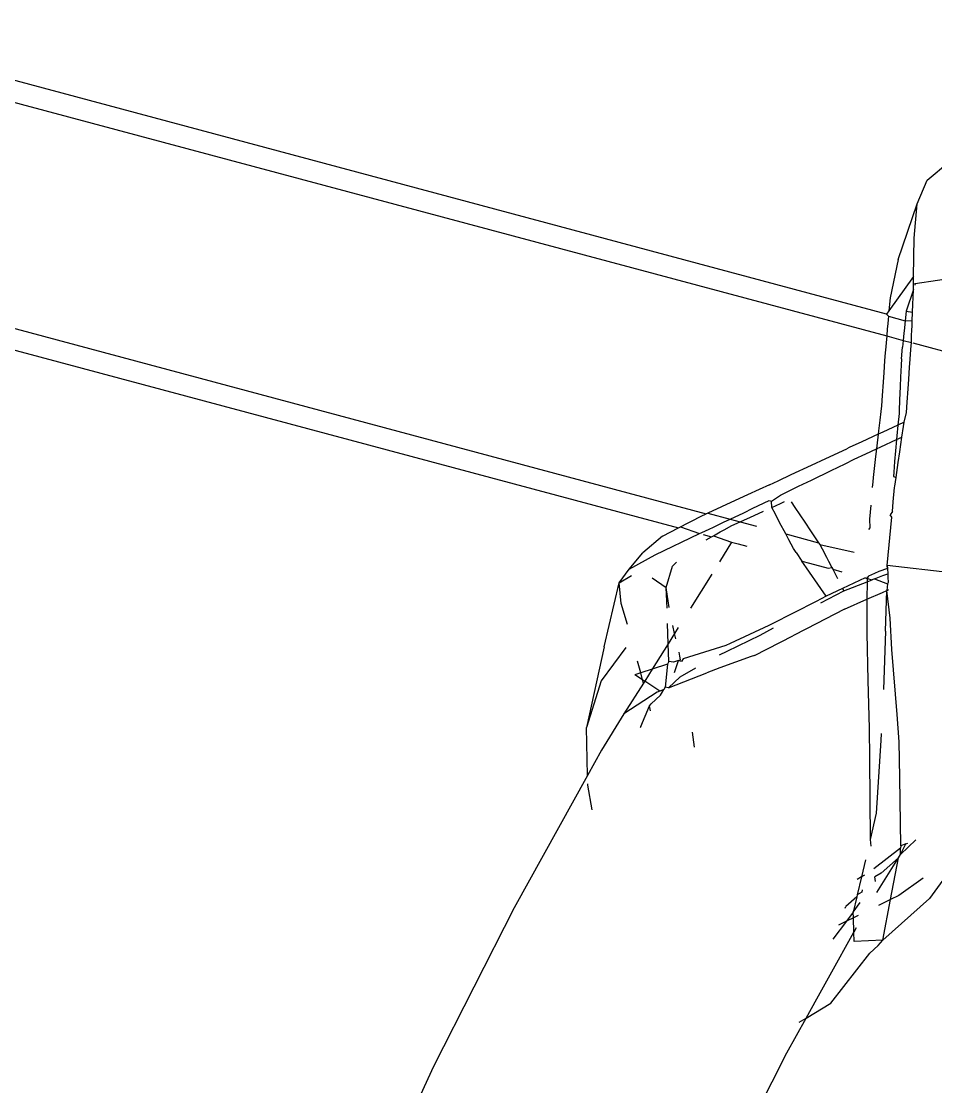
# Model space of a CAD drawing. Header units: inches. Extents: x 3324238 to 135265466, y -1036581 to 20094598.
# Drawn here: x 3354727.088 to 3354727.802, y -519085.211 to -519084.379 of the extents above; entities that cross this region are included whole.
import ezdxf

# ---------------------------------------------------------------- set-up
doc = ezdxf.new("R2010")
doc.units = ezdxf.units.IN
doc.header["$MEASUREMENT"] = 0
doc.layers.add('FURNITURE', color=32, linetype='Continuous', lineweight=13)

msp = doc.modelspace()

# ---------------------------------------------------------------- linework, layer by layer
for p, q in [((3354727.76316, -519084.60797, 0.00267), (3354724.89731, -519083.83948, 0.00267)), ((3354724.8857, -519083.85416, 0.00267), (3354727.76335, -519084.62497, 0.00267)), ((3354724.77116, -519083.99901, 0.00267), (3354727.62243, -519084.76371, 0.00267)), ((3354724.75955, -519084.01369, 0.00267), (3354727.60085, -519084.77477, 0.00267)), ((3354727.79492, -519084.50338, 0.00267), (3354727.81231, -519084.48871, 0.00267)), ((3354727.7871, -519084.52184, 0.00267), (3354727.79492, -519084.50338, 0.00267)), ((3354727.77234, -519084.56519, 0.00267), (3354727.7871, -519084.52184, 0.00267)), ((3354727.78469, -519084.54855, 0.00267), (3354727.7871, -519084.52184, 0.00267)), ((3354727.78437, -519084.57849, 0.00267), (3354727.78469, -519084.54855, 0.00267)), ((3354727.77234, -519084.56519, 0.00267), (3354727.76598, -519084.59522, 0.00267)), ((3354727.78437, -519084.57849, 0.00267), (3354727.76509, -519084.60528, 0.00267)), ((3354727.7843, -519084.58445, 0.00267), (3354727.78437, -519084.57849, 0.00267)), ((3354727.83344, -519084.57695, 0.00267), (3354727.78559, -519084.58426, 0.00267)), ((3354727.78415, -519084.5886, 0.00267), (3354727.7843, -519084.58445, 0.00267)), ((3354727.78559, -519084.58426, 0.00267), (3354727.7843, -519084.58445, 0.00267)), ((3354727.78559, -519084.58426, 0.00267), (3354727.78527, -519084.58523, 0.00267)), ((3354727.76598, -519084.59522, 0.00267), (3354727.76509, -519084.60528, 0.00267)), ((3354727.78415, -519084.5886, 0.00267), (3354727.77846, -519084.6057, 0.00267)), ((3354727.78349, -519084.60648, 0.00267), (3354727.78415, -519084.5886, 0.00267)), ((3354727.76509, -519084.60528, 0.00267), (3354727.76316, -519084.60797, 0.00267)), ((3354727.76316, -519084.60797, 0.00267), (3354727.76471, -519084.60958, 0.00267)), ((3354727.7645, -519084.61199, 0.00267), (3354727.76419, -519084.61544, 0.00267)), ((3354727.76471, -519084.60958, 0.00267), (3354727.7645, -519084.61199, 0.00267)), ((3354727.76471, -519084.60958, 0.00267), (3354727.77773, -519084.61306, 0.00267)), ((3354727.77846, -519084.6057, 0.00267), (3354727.77773, -519084.61306, 0.00267)), ((3354727.77846, -519084.6057, 0.00267), (3354727.78349, -519084.60648, 0.00267)), ((3354727.78323, -519084.61335, 0.00267), (3354727.78349, -519084.60648, 0.00267)), ((3354727.76384, -519084.61937, 0.00267), (3354727.76335, -519084.62497, 0.00267)), ((3354727.76419, -519084.61544, 0.00267), (3354727.76384, -519084.61937, 0.00267)), ((3354727.77715, -519084.61892, 0.00267), (3354727.77676, -519084.62284, 0.00267)), ((3354727.77749, -519084.61548, 0.00267), (3354727.77715, -519084.61892, 0.00267)), ((3354727.77773, -519084.61306, 0.00267), (3354727.77749, -519084.61548, 0.00267)), ((3354727.78323, -519084.61335, 0.00267), (3354727.77773, -519084.61306, 0.00267)), ((3354727.78282, -519084.62447, 0.00267), (3354727.78297, -519084.62047, 0.00267)), ((3354727.78297, -519084.62047, 0.00267), (3354727.7831, -519084.61699, 0.00267)), ((3354727.7831, -519084.61699, 0.00267), (3354727.78319, -519084.61453, 0.00267)), ((3354727.78319, -519084.61453, 0.00267), (3354727.78323, -519084.61335, 0.00267)), ((3354727.76335, -519084.62497, 0.00267), (3354727.76288, -519084.63026, 0.00267)), ((3354727.76335, -519084.62497, 0.00267), (3354727.77621, -519084.62842, 0.00267)), ((3354727.77621, -519084.62842, 0.00267), (3354727.77569, -519084.63371, 0.00267)), ((3354727.77676, -519084.62284, 0.00267), (3354727.77621, -519084.62842, 0.00267)), ((3354727.77621, -519084.62842, 0.00267), (3354727.78261, -519084.63013, 0.00267)), ((3354727.78261, -519084.63013, 0.00267), (3354727.78282, -519084.62447, 0.00267)), ((3354727.76224, -519084.6378, 0.00267), (3354727.76176, -519084.64428, 0.00267)), ((3354727.76238, -519084.63593, 0.00267), (3354727.76224, -519084.6378, 0.00267)), ((3354727.76288, -519084.63026, 0.00267), (3354727.76238, -519084.63593, 0.00267)), ((3354727.77478, -519084.64281, 0.00267), (3354727.77569, -519084.63371, 0.00267)), ((3354727.78169, -519084.64301, 0.00267), (3354727.78223, -519084.63548, 0.00267)), ((3354727.78223, -519084.63548, 0.00267), (3354727.78261, -519084.63013, 0.00267)), ((3354727.78367, -519084.63042, 0.00267), (3354727.82082, -519084.64037, 0.00267)), ((3354727.76176, -519084.64428, 0.00267), (3354727.76108, -519084.65349, 0.00267)), ((3354727.77478, -519084.64281, 0.00267), (3354727.77457, -519084.64774, 0.00267)), ((3354727.78122, -519084.64954, 0.00267), (3354727.78169, -519084.64301, 0.00267)), ((3354727.76108, -519084.65349, 0.00267), (3354727.76054, -519084.6609, 0.00267)), ((3354727.77457, -519084.64774, 0.00267), (3354727.77418, -519084.657, 0.00267)), ((3354727.78057, -519084.65871, 0.00267), (3354727.78122, -519084.64954, 0.00267)), ((3354727.76054, -519084.6609, 0.00267), (3354727.75976, -519084.67138, 0.00267)), ((3354727.77418, -519084.657, 0.00267), (3354727.77385, -519084.6645, 0.00267)), ((3354727.78004, -519084.66617, 0.00267), (3354727.78057, -519084.65871, 0.00267)), ((3354727.77385, -519084.6645, 0.00267), (3354727.7734, -519084.67504, 0.00267)), ((3354727.77929, -519084.67662, 0.00267), (3354727.78004, -519084.66617, 0.00267)), ((3354727.75976, -519084.67138, 0.00267), (3354727.75917, -519084.67944, 0.00267)), ((3354727.7734, -519084.67504, 0.00267), (3354727.77305, -519084.6832, 0.00267)), ((3354727.77872, -519084.68473, 0.00267), (3354727.77929, -519084.67662, 0.00267)), ((3354727.75885, -519084.68384, 0.00267), (3354727.75803, -519084.69072, 0.00267)), ((3354727.75917, -519084.67944, 0.00267), (3354727.75885, -519084.68384, 0.00267)), ((3354727.77295, -519084.68547, 0.00267), (3354727.77214, -519084.6945, 0.00267)), ((3354727.77305, -519084.6832, 0.00267), (3354727.77295, -519084.68547, 0.00267)), ((3354727.77697, -519084.69219, 0.00267), (3354727.77872, -519084.68473, 0.00267)), ((3354727.75803, -519084.69072, 0.00267), (3354727.75705, -519084.69903, 0.00267)), ((3354727.77214, -519084.6945, 0.00267), (3354727.76033, -519084.69992, 0.00267)), ((3354727.77214, -519084.6945, 0.00267), (3354727.77137, -519084.70291, 0.00267)), ((3354727.77697, -519084.69219, 0.00267), (3354727.77214, -519084.6945, 0.00267)), ((3354727.77525, -519084.70396, 0.00267), (3354727.77647, -519084.69566, 0.00267)), ((3354727.77647, -519084.69566, 0.00267), (3354727.77697, -519084.69219, 0.00267)), ((3354727.75674, -519084.70158, 0.00267), (3354727.74392, -519084.70753, 0.00267)), ((3354727.75674, -519084.70158, 0.00267), (3354727.75567, -519084.71068, 0.00267)), ((3354727.75705, -519084.69903, 0.00267), (3354727.75674, -519084.70158, 0.00267)), ((3354727.76033, -519084.69992, 0.00267), (3354727.75674, -519084.70158, 0.00267)), ((3354727.77137, -519084.70291, 0.00267), (3354727.77111, -519084.70587, 0.00267)), ((3354727.77111, -519084.70587, 0.00267), (3354727.77525, -519084.70396, 0.00267)), ((3354727.77357, -519084.71548, 0.00267), (3354727.77525, -519084.70396, 0.00267)), ((3354727.73417, -519084.71206, 0.00267), (3354727.73227, -519084.71294, 0.00267)), ((3354727.74392, -519084.70753, 0.00267), (3354727.73417, -519084.71206, 0.00267)), ((3354727.75567, -519084.71068, 0.00267), (3354727.75537, -519084.71315, 0.00267)), ((3354727.75537, -519084.71315, 0.00267), (3354727.75886, -519084.71154, 0.00267)), ((3354727.75886, -519084.71154, 0.00267), (3354727.77111, -519084.70587, 0.00267)), ((3354727.77111, -519084.70587, 0.00267), (3354727.77031, -519084.7146, 0.00267)), ((3354727.7047, -519084.72577, 0.00267), (3354727.71581, -519084.7206, 0.00267)), ((3354727.71581, -519084.7206, 0.00267), (3354727.73227, -519084.71294, 0.00267)), ((3354727.73793, -519084.72121, 0.00267), (3354727.74712, -519084.71696, 0.00267)), ((3354727.74712, -519084.71696, 0.00267), (3354727.75537, -519084.71315, 0.00267)), ((3354727.75468, -519084.71901, 0.00267), (3354727.7533, -519084.73064, 0.00267)), ((3354727.75537, -519084.71315, 0.00267), (3354727.75468, -519084.71901, 0.00267)), ((3354727.77031, -519084.7146, 0.00267), (3354727.76955, -519084.72303, 0.00267)), ((3354727.77235, -519084.72379, 0.00267), (3354727.77357, -519084.71548, 0.00267)), ((3354727.6888, -519084.73316, 0.00267), (3354727.7047, -519084.72577, 0.00267)), ((3354727.72002, -519084.72992, 0.00267), (3354727.73088, -519084.72464, 0.00267)), ((3354727.73088, -519084.72464, 0.00267), (3354727.73793, -519084.72121, 0.00267)), ((3354727.76955, -519084.72303, 0.00267), (3354727.76881, -519084.73126, 0.00267)), ((3354727.77067, -519084.73529, 0.00267), (3354727.77235, -519084.72379, 0.00267)), ((3354727.67862, -519084.7379, 0.00267), (3354727.6888, -519084.73316, 0.00267)), ((3354727.69467, -519084.74225, 0.00267), (3354727.70463, -519084.7374, 0.00267)), ((3354727.70463, -519084.7374, 0.00267), (3354727.72002, -519084.72992, 0.00267)), ((3354727.75272, -519084.73551, 0.00267), (3354727.75245, -519084.73869, 0.00267)), ((3354727.7533, -519084.73064, 0.00267), (3354727.75272, -519084.73551, 0.00267)), ((3354727.76881, -519084.73126, 0.00267), (3354727.76853, -519084.73472, 0.00267)), ((3354727.76853, -519084.73472, 0.00267), (3354727.77067, -519084.73529, 0.00267)), ((3354727.76968, -519084.74207, 0.00267), (3354727.77067, -519084.73529, 0.00267)), ((3354727.66383, -519084.74473, 0.00267), (3354727.65487, -519084.74884, 0.00267)), ((3354727.67195, -519084.741, 0.00267), (3354727.66383, -519084.74473, 0.00267)), ((3354727.67195, -519084.741, 0.00267), (3354727.67862, -519084.7379, 0.00267)), ((3354727.68043, -519084.74917, 0.00267), (3354727.69467, -519084.74225, 0.00267)), ((3354727.75245, -519084.73869, 0.00267), (3354727.75206, -519084.74315, 0.00267)), ((3354727.7685, -519084.75451, 0.00267), (3354727.76956, -519084.74333, 0.00267)), ((3354727.76956, -519084.74333, 0.00267), (3354727.76968, -519084.74207, 0.00267)), ((3354727.65487, -519084.74884, 0.00267), (3354727.64181, -519084.75482, 0.00267)), ((3354727.65902, -519084.75943, 0.00267), (3354727.67175, -519084.75339, 0.00267)), ((3354727.67175, -519084.75339, 0.00267), (3354727.67344, -519084.75385, 0.00267)), ((3354727.67344, -519084.75385, 0.00267), (3354727.68043, -519084.74917, 0.00267)), ((3354727.67369, -519084.75881, 0.00267), (3354727.67344, -519084.75385, 0.00267)), ((3354727.63449, -519084.75818, 0.00267), (3354727.62374, -519084.76311, 0.00267)), ((3354727.64181, -519084.75482, 0.00267), (3354727.63449, -519084.75818, 0.00267)), ((3354727.65181, -519084.76285, 0.00267), (3354727.65902, -519084.75943, 0.00267)), ((3354727.65986, -519084.76502, 0.00267), (3354727.66726, -519084.76164, 0.00267)), ((3354727.67369, -519084.75881, 0.00267), (3354727.68044, -519084.75574, 0.00267)), ((3354727.67651, -519084.76412, 0.00267), (3354727.67369, -519084.75881, 0.00267)), ((3354727.68044, -519084.75574, 0.00267), (3354727.68373, -519084.75425, 0.00267)), ((3354727.68877, -519084.75445, 0.00267), (3354727.6917, -519084.75878, 0.00267)), ((3354727.6917, -519084.75878, 0.00267), (3354727.69944, -519084.77026, 0.00267)), ((3354727.75087, -519084.75686, 0.00267), (3354727.74992, -519084.76779, 0.00267)), ((3354727.76779, -519084.76202, 0.00267), (3354727.76613, -519084.76453, 0.00267)), ((3354727.76779, -519084.76202, 0.00267), (3354727.7685, -519084.75451, 0.00267)), ((3354727.60805, -519084.77108, 0.00267), (3354727.61115, -519084.76949, 0.00267)), ((3354727.61115, -519084.76949, 0.00267), (3354727.6186, -519084.76567, 0.00267)), ((3354727.6186, -519084.76567, 0.00267), (3354727.62243, -519084.76371, 0.00267)), ((3354727.62374, -519084.76311, 0.00267), (3354727.62243, -519084.76371, 0.00267)), ((3354727.62374, -519084.76311, 0.00267), (3354727.64133, -519084.76782, 0.00267)), ((3354727.62819, -519084.77405, 0.00267), (3354727.63599, -519084.77035, 0.00267)), ((3354727.63599, -519084.77035, 0.00267), (3354727.64133, -519084.76782, 0.00267)), ((3354727.64133, -519084.76782, 0.00267), (3354727.65181, -519084.76285, 0.00267)), ((3354727.64133, -519084.76782, 0.00267), (3354727.64915, -519084.76992, 0.00267)), ((3354727.64266, -519084.77288, 0.00267), (3354727.64915, -519084.76992, 0.00267)), ((3354727.64915, -519084.76992, 0.00267), (3354727.65986, -519084.76502, 0.00267)), ((3354727.64915, -519084.76992, 0.00267), (3354727.66173, -519084.77328, 0.00267)), ((3354727.67985, -519084.77042, 0.00267), (3354727.67651, -519084.76412, 0.00267)), ((3354727.68464, -519084.77942, 0.00267), (3354727.67985, -519084.77042, 0.00267)), ((3354727.69944, -519084.77026, 0.00267), (3354727.70393, -519084.77691, 0.00267)), ((3354727.74992, -519084.76779, 0.00267), (3354727.75013, -519084.77457, 0.00267)), ((3354727.76381, -519084.80419, 0.00267), (3354727.76738, -519084.76637, 0.00267)), ((3354727.76738, -519084.76637, 0.00267), (3354727.76613, -519084.76453, 0.00267)), ((3354727.58851, -519084.78109, 0.00267), (3354727.60085, -519084.77477, 0.00267)), ((3354727.60085, -519084.77477, 0.00267), (3354727.6024, -519084.77397, 0.00267)), ((3354727.6024, -519084.77397, 0.00267), (3354727.60805, -519084.77108, 0.00267)), ((3354727.6024, -519084.77397, 0.00267), (3354727.61737, -519084.77919, 0.00267)), ((3354727.61737, -519084.77919, 0.00267), (3354727.61915, -519084.77834, 0.00267)), ((3354727.61915, -519084.77834, 0.00267), (3354727.62491, -519084.77561, 0.00267)), ((3354727.62491, -519084.77561, 0.00267), (3354727.62819, -519084.77405, 0.00267)), ((3354727.62813, -519084.78087, 0.00267), (3354727.6335, -519084.77792, 0.00267)), ((3354727.6335, -519084.77792, 0.00267), (3354727.63648, -519084.77628, 0.00267)), ((3354727.63648, -519084.77628, 0.00267), (3354727.64266, -519084.77288, 0.00267)), ((3354727.70393, -519084.77691, 0.00267), (3354727.71025, -519084.78628, 0.00267)), ((3354727.75013, -519084.77457, 0.00267), (3354727.74921, -519084.77602, 0.00267)), ((3354727.58851, -519084.78109, 0.00267), (3354727.57307, -519084.79406, 0.00267)), ((3354727.58281, -519084.79579, 0.00267), (3354727.61737, -519084.77919, 0.00267)), ((3354727.6201, -519084.77992, 0.00267), (3354727.62665, -519084.78168, 0.00267)), ((3354727.62251, -519084.78396, 0.00267), (3354727.62665, -519084.78168, 0.00267)), ((3354727.62665, -519084.78168, 0.00267), (3354727.62813, -519084.78087, 0.00267)), ((3354727.62813, -519084.78087, 0.00267), (3354727.64239, -519084.78589, 0.00267)), ((3354727.64239, -519084.78589, 0.00267), (3354727.63282, -519084.80121, 0.00267)), ((3354727.64239, -519084.78589, 0.00267), (3354727.64755, -519084.78728, 0.00267)), ((3354727.64755, -519084.78728, 0.00267), (3354727.65423, -519084.78907, 0.00267)), ((3354727.68464, -519084.77942, 0.00267), (3354727.71025, -519084.78628, 0.00267)), ((3354727.68713, -519084.78412, 0.00267), (3354727.68464, -519084.77942, 0.00267)), ((3354727.69068, -519084.79079, 0.00267), (3354727.68713, -519084.78412, 0.00267)), ((3354727.71025, -519084.78628, 0.00267), (3354727.71128, -519084.7878, 0.00267)), ((3354727.56246, -519084.80696, 0.00267), (3354727.57307, -519084.79406, 0.00267)), ((3354727.69265, -519084.79381, 0.00267), (3354727.69068, -519084.79079, 0.00267)), ((3354727.69265, -519084.79381, 0.00267), (3354727.69727, -519084.80059, 0.00267)), ((3354727.71128, -519084.7878, 0.00267), (3354727.73795, -519084.7937, 0.00267)), ((3354727.71128, -519084.7878, 0.00267), (3354727.71297, -519084.79108, 0.00267)), ((3354727.71297, -519084.79108, 0.00267), (3354727.71639, -519084.79768, 0.00267)), ((3354727.56246, -519084.80696, 0.00267), (3354727.58281, -519084.79579, 0.00267)), ((3354727.59616, -519084.80457, 0.00267), (3354727.59948, -519084.80147, 0.00267)), ((3354727.69727, -519084.80059, 0.00267), (3354727.70324, -519084.80219, 0.00267)), ((3354727.70091, -519084.80592, 0.00267), (3354727.69727, -519084.80059, 0.00267)), ((3354727.70324, -519084.80219, 0.00267), (3354727.71772, -519084.80607, 0.00267)), ((3354727.71639, -519084.79768, 0.00267), (3354727.7179, -519084.8006, 0.00267)), ((3354727.7179, -519084.8006, 0.00267), (3354727.72051, -519084.80564, 0.00267)), ((3354727.55473, -519084.81766, 0.00267), (3354727.56246, -519084.80696, 0.00267)), ((3354727.55473, -519084.81766, 0.00267), (3354727.56431, -519084.81181, 0.00267)), ((3354727.59143, -519084.82116, 0.00267), (3354727.59616, -519084.80457, 0.00267)), ((3354727.62683, -519084.81079, 0.00267), (3354727.61026, -519084.83729, 0.00267)), ((3354727.71196, -519084.82212, 0.00267), (3354727.70091, -519084.80592, 0.00267)), ((3354727.71772, -519084.80607, 0.00267), (3354727.72051, -519084.80564, 0.00267)), ((3354727.72051, -519084.80564, 0.00267), (3354727.72122, -519084.80701, 0.00267)), ((3354727.72122, -519084.80701, 0.00267), (3354727.72493, -519084.81417, 0.00267)), ((3354727.72122, -519084.80701, 0.00267), (3354727.72828, -519084.8089, 0.00267)), ((3354727.75389, -519084.81027, 0.00267), (3354727.74921, -519084.81248, 0.00267)), ((3354727.75379, -519084.81456, 0.00267), (3354727.7603, -519084.81199, 0.00267)), ((3354727.75733, -519084.80865, 0.00267), (3354727.75389, -519084.81027, 0.00267)), ((3354727.76393, -519084.80633, 0.00267), (3354727.75733, -519084.80865, 0.00267)), ((3354727.7603, -519084.81199, 0.00267), (3354727.76415, -519084.81047, 0.00267)), ((3354727.81348, -519084.80971, 0.00267), (3354727.76381, -519084.80419, 0.00267)), ((3354727.76393, -519084.80633, 0.00267), (3354727.76381, -519084.80419, 0.00267)), ((3354727.76381, -519084.80419, 0.00267), (3354727.76393, -519084.80633, 0.00267)), ((3354727.76393, -519084.80633, 0.00267), (3354727.76415, -519084.81047, 0.00267)), ((3354727.76415, -519084.81047, 0.00267), (3354727.76428, -519084.81306, 0.00267)), ((3354727.54295, -519084.86763, 0.00267), (3354727.55473, -519084.81766, 0.00267)), ((3354727.5563, -519084.83371, 0.00267), (3354727.55473, -519084.81766, 0.00267)), ((3354727.58033, -519084.81373, 0.00267), (3354727.59143, -519084.82116, 0.00267)), ((3354727.74647, -519084.81377, 0.00267), (3354727.72899, -519084.82202, 0.00267)), ((3354727.72999, -519084.82396, 0.00267), (3354727.74802, -519084.81684, 0.00267)), ((3354727.74647, -519084.81377, 0.00267), (3354727.74804, -519084.81419, 0.00267)), ((3354727.74802, -519084.81684, 0.00267), (3354727.74793, -519084.83038, 0.00267)), ((3354727.74804, -519084.81419, 0.00267), (3354727.74802, -519084.81684, 0.00267)), ((3354727.74802, -519084.81684, 0.00267), (3354727.75202, -519084.81526, 0.00267)), ((3354727.74921, -519084.81248, 0.00267), (3354727.74804, -519084.81419, 0.00267)), ((3354727.74805, -519084.81303, 0.00267), (3354727.74804, -519084.81419, 0.00267)), ((3354727.74804, -519084.81419, 0.00267), (3354727.75202, -519084.81526, 0.00267)), ((3354727.75379, -519084.81456, 0.00267), (3354727.75202, -519084.81526, 0.00267)), ((3354727.75379, -519084.81456, 0.00267), (3354727.76408, -519084.81849, 0.00267)), ((3354727.76408, -519084.81849, 0.00267), (3354727.7634, -519084.82353, 0.00267)), ((3354727.76452, -519084.81744, 0.00267), (3354727.76408, -519084.81849, 0.00267)), ((3354727.76428, -519084.81306, 0.00267), (3354727.76452, -519084.81744, 0.00267)), ((3354727.59197, -519084.83738, 0.00267), (3354727.59143, -519084.82116, 0.00267)), ((3354727.5937, -519084.83675, 0.00267), (3354727.59143, -519084.82116, 0.00267)), ((3354727.71605, -519084.82812, 0.00267), (3354727.7084, -519084.83204, 0.00267)), ((3354727.71188, -519084.83309, 0.00267), (3354727.72999, -519084.82396, 0.00267)), ((3354727.71605, -519084.82812, 0.00267), (3354727.71196, -519084.82212, 0.00267)), ((3354727.72899, -519084.82202, 0.00267), (3354727.71605, -519084.82812, 0.00267)), ((3354727.72899, -519084.82202, 0.00267), (3354727.72999, -519084.82396, 0.00267)), ((3354727.74793, -519084.83038, 0.00267), (3354727.75999, -519084.82504, 0.00267)), ((3354727.75999, -519084.82504, 0.00267), (3354727.7634, -519084.82353, 0.00267)), ((3354727.7624, -519084.85523, 0.00267), (3354727.7634, -519084.82353, 0.00267)), ((3354727.7634, -519084.82353, 0.00267), (3354727.76481, -519084.8229, 0.00267)), ((3354727.76599, -519084.84514, 0.00267), (3354727.7634, -519084.82353, 0.00267)), ((3354727.56114, -519084.85016, 0.00267), (3354727.5563, -519084.83371, 0.00267)), ((3354727.7084, -519084.83204, 0.00267), (3354727.67337, -519084.84997, 0.00267)), ((3354727.73032, -519084.83819, 0.00267), (3354727.74793, -519084.83038, 0.00267)), ((3354727.74793, -519084.83038, 0.00267), (3354727.74783, -519084.84448, 0.00267)), ((3354727.73032, -519084.83819, 0.00267), (3354727.70069, -519084.85351, 0.00267)), ((3354727.74783, -519084.84448, 0.00267), (3354727.74775, -519084.85678, 0.00267)), ((3354727.7673, -519084.86974, 0.00267), (3354727.76599, -519084.84514, 0.00267)), ((3354727.59289, -519084.86508, 0.00267), (3354727.59237, -519084.84925, 0.00267)), ((3354727.59791, -519084.85705, 0.00267), (3354727.59645, -519084.85081, 0.00267)), ((3354727.60078, -519084.85247, 0.00267), (3354727.59791, -519084.85705, 0.00267)), ((3354727.67131, -519084.85102, 0.00267), (3354727.64128, -519084.86503, 0.00267)), ((3354727.66988, -519084.85555, 0.00267), (3354727.67511, -519084.85261, 0.00267)), ((3354727.67337, -519084.84997, 0.00267), (3354727.67131, -519084.85102, 0.00267)), ((3354727.70069, -519084.85351, 0.00267), (3354727.69021, -519084.85893, 0.00267)), ((3354727.59791, -519084.85705, 0.00267), (3354727.59289, -519084.86508, 0.00267)), ((3354727.59888, -519084.86117, 0.00267), (3354727.59791, -519084.85705, 0.00267)), ((3354727.63878, -519084.8709, 0.00267), (3354727.66466, -519084.85848, 0.00267)), ((3354727.66022, -519084.87419, 0.00267), (3354727.69021, -519084.85893, 0.00267)), ((3354727.66466, -519084.85848, 0.00267), (3354727.66988, -519084.85555, 0.00267)), ((3354727.74775, -519084.85678, 0.00267), (3354727.74869, -519084.89377, 0.00267)), ((3354727.7624, -519084.85523, 0.00267), (3354727.76093, -519084.90083, 0.00267)), ((3354727.54295, -519084.86763, 0.00267), (3354727.52914, -519084.93052, 0.00267)), ((3354727.55986, -519084.86819, 0.00267), (3354727.54066, -519084.89411, 0.00267)), ((3354727.59289, -519084.86508, 0.00267), (3354727.5805, -519084.88491, 0.00267)), ((3354727.59335, -519084.87888, 0.00267), (3354727.59289, -519084.86508, 0.00267)), ((3354727.63786, -519084.86663, 0.00267), (3354727.60446, -519084.87703, 0.00267)), ((3354727.64128, -519084.86503, 0.00267), (3354727.63786, -519084.86663, 0.00267)), ((3354727.77142, -519084.92037, 0.00267), (3354727.7673, -519084.86974, 0.00267)), ((3354727.57147, -519084.8879, 0.00267), (3354727.56906, -519084.87879, 0.00267)), ((3354727.59335, -519084.87888, 0.00267), (3354727.59246, -519084.88094, 0.00267)), ((3354727.59704, -519084.87942, 0.00267), (3354727.59335, -519084.87888, 0.00267)), ((3354727.60094, -519084.87813, 0.00267), (3354727.59704, -519084.87942, 0.00267)), ((3354727.59786, -519084.88757, 0.00267), (3354727.60094, -519084.87813, 0.00267)), ((3354727.60094, -519084.87813, 0.00267), (3354727.60257, -519084.87762, 0.00267)), ((3354727.60317, -519084.8791, 0.00267), (3354727.60094, -519084.87813, 0.00267)), ((3354727.60209, -519084.87487, 0.00267), (3354727.60133, -519084.8716, 0.00267)), ((3354727.60257, -519084.87762, 0.00267), (3354727.60209, -519084.87487, 0.00267)), ((3354727.60446, -519084.87703, 0.00267), (3354727.60317, -519084.8791, 0.00267)), ((3354727.63283, -519084.87376, 0.00267), (3354727.63878, -519084.8709, 0.00267)), ((3354727.65764, -519084.87513, 0.00267), (3354727.6332, -519084.884, 0.00267)), ((3354727.66022, -519084.87419, 0.00267), (3354727.65764, -519084.87513, 0.00267)), ((3354727.5805, -519084.88491, 0.00267), (3354727.57147, -519084.8879, 0.00267)), ((3354727.5805, -519084.88491, 0.00267), (3354727.57458, -519084.89437, 0.00267)), ((3354727.59246, -519084.88094, 0.00267), (3354727.5805, -519084.88491, 0.00267)), ((3354727.59246, -519084.88094, 0.00267), (3354727.59066, -519084.8991, 0.00267)), ((3354727.60213, -519084.89108, 0.00267), (3354727.61458, -519084.88405, 0.00267)), ((3354727.6332, -519084.884, 0.00267), (3354727.623, -519084.88771, 0.00267)), ((3354727.54066, -519084.89411, 0.00267), (3354727.52914, -519084.93052, 0.00267)), ((3354727.57147, -519084.8879, 0.00267), (3354727.56692, -519084.88941, 0.00267)), ((3354727.57289, -519084.89327, 0.00267), (3354727.56692, -519084.88941, 0.00267)), ((3354727.57289, -519084.89327, 0.00267), (3354727.57147, -519084.8879, 0.00267)), ((3354727.5736, -519084.89595, 0.00267), (3354727.57289, -519084.89327, 0.00267)), ((3354727.57458, -519084.89437, 0.00267), (3354727.57289, -519084.89327, 0.00267)), ((3354727.57458, -519084.89437, 0.00267), (3354727.5736, -519084.89595, 0.00267)), ((3354727.58643, -519084.90205, 0.00267), (3354727.57458, -519084.89437, 0.00267)), ((3354727.59305, -519084.89945, 0.00267), (3354727.623, -519084.88771, 0.00267)), ((3354727.60213, -519084.89108, 0.00267), (3354727.59305, -519084.89945, 0.00267)), ((3354727.74869, -519084.89377, 0.00267), (3354727.74963, -519084.9309, 0.00267)), ((3354727.5736, -519084.89595, 0.00267), (3354727.55841, -519084.9198, 0.00267)), ((3354727.58419, -519084.90286, 0.00267), (3354727.55841, -519084.9198, 0.00267)), ((3354727.58643, -519084.90205, 0.00267), (3354727.58419, -519084.90286, 0.00267)), ((3354727.58959, -519084.90081, 0.00267), (3354727.58643, -519084.90205, 0.00267)), ((3354727.58687, -519084.90516, 0.00267), (3354727.58959, -519084.90081, 0.00267)), ((3354727.59066, -519084.8991, 0.00267), (3354727.58959, -519084.90081, 0.00267)), ((3354727.59305, -519084.89945, 0.00267), (3354727.59066, -519084.8991, 0.00267)), ((3354727.57837, -519084.91348, 0.00267), (3354727.57949, -519084.91197, 0.00267)), ((3354727.57949, -519084.91197, 0.00267), (3354727.58687, -519084.90516, 0.00267)), ((3354727.55841, -519084.9198, 0.00267), (3354727.54095, -519084.94817, 0.00267)), ((3354727.57156, -519084.92965, 0.00267), (3354727.57837, -519084.91348, 0.00267)), ((3354727.57914, -519084.91753, 0.00267), (3354727.57837, -519084.91348, 0.00267)), ((3354727.77316, -519084.94165, 0.00267), (3354727.77142, -519084.92037, 0.00267)), ((3354727.52996, -519084.96799, 0.00267), (3354727.52914, -519084.93052, 0.00267)), ((3354727.57156, -519084.92965, 0.00267), (3354727.57093, -519084.93066, 0.00267)), ((3354727.61348, -519084.94578, 0.00267), (3354727.61191, -519084.93403, 0.00267)), ((3354727.74963, -519084.9309, 0.00267), (3354727.74985, -519084.95488, 0.00267)), ((3354727.75913, -519084.93524, 0.00267), (3354727.75878, -519084.94059, 0.00267)), ((3354727.75878, -519084.94059, 0.00267), (3354727.75509, -519084.99737, 0.00267)), ((3354727.77358, -519084.96954, 0.00267), (3354727.77316, -519084.94165, 0.00267)), ((3354727.54095, -519084.94817, 0.00267), (3354727.52996, -519084.96799, 0.00267)), ((3354727.74985, -519084.95488, 0.00267), (3354727.75041, -519085.01779, 0.00267)), ((3354727.52996, -519084.96799, 0.00267), (3354727.47265, -519085.07133, 0.00267)), ((3354727.77439, -519085.02282, 0.00267), (3354727.77358, -519084.96954, 0.00267)), ((3354727.53012, -519084.97547, 0.00267), (3354727.5301, -519084.97442, 0.00267)), ((3354727.5336, -519084.99471, 0.00267), (3354727.53012, -519084.97547, 0.00267)), ((3354727.75509, -519084.99737, 0.00267), (3354727.75041, -519085.01779, 0.00267)), ((3354727.75041, -519085.01779, 0.00267), (3354727.75108, -519085.0232, 0.00267)), ((3354727.77419, -519085.02957, 0.00267), (3354727.78604, -519085.01808, 0.00267)), ((3354727.77405, -519085.02459, 0.00267), (3354727.75329, -519085.04089, 0.00267)), ((3354727.77439, -519085.02282, 0.00267), (3354727.77405, -519085.02459, 0.00267)), ((3354727.77419, -519085.02957, 0.00267), (3354727.77405, -519085.02459, 0.00267)), ((3354727.77419, -519085.02957, 0.00267), (3354727.77835, -519085.02121, 0.00267)), ((3354727.77835, -519085.02121, 0.00267), (3354727.77439, -519085.02282, 0.00267)), ((3354727.77835, -519085.02121, 0.00267), (3354727.77978, -519085.02063, 0.00267)), ((3354727.82546, -519085.02422, 0.00267), (3354727.79673, -519085.06394, 0.00267)), ((3354727.7467, -519085.03365, 0.00267), (3354727.74359, -519085.04714, 0.00267)), ((3354727.75559, -519085.05932, 0.00267), (3354727.7726, -519085.03211, 0.00267)), ((3354727.7726, -519085.03211, 0.00267), (3354727.75907, -519085.04423, 0.00267)), ((3354727.75907, -519085.04423, 0.00267), (3354727.7726, -519085.03211, 0.00267)), ((3354727.76631, -519085.06482, 0.00267), (3354727.7726, -519085.03211, 0.00267)), ((3354727.7726, -519085.03211, 0.00267), (3354727.77419, -519085.02957, 0.00267)), ((3354727.75907, -519085.04423, 0.00267), (3354727.75406, -519085.04702, 0.00267)), ((3354727.74359, -519085.04714, 0.00267), (3354727.74024, -519085.04907, 0.00267)), ((3354727.74359, -519085.04714, 0.00267), (3354727.74035, -519085.06114, 0.00267)), ((3354727.74603, -519085.04573, 0.00267), (3354727.74359, -519085.04714, 0.00267)), ((3354727.7545, -519085.05058, 0.00267), (3354727.75406, -519085.04702, 0.00267)), ((3354727.79182, -519085.04814, 0.00267), (3354727.77294, -519085.06158, 0.00267)), ((3354727.74035, -519085.06114, 0.00267), (3354727.73998, -519085.06273, 0.00267)), ((3354727.74397, -519085.05887, 0.00267), (3354727.74035, -519085.06114, 0.00267)), ((3354727.74424, -519085.05713, 0.00267), (3354727.74397, -519085.05887, 0.00267)), ((3354727.77294, -519085.06158, 0.00267), (3354727.76631, -519085.06482, 0.00267)), ((3354727.73998, -519085.06273, 0.00267), (3354727.73147, -519085.0703, 0.00267)), ((3354727.73998, -519085.06273, 0.00267), (3354727.73724, -519085.07457, 0.00267)), ((3354727.73724, -519085.07457, 0.00267), (3354727.7427, -519085.06699, 0.00267)), ((3354727.76631, -519085.06482, 0.00267), (3354727.75686, -519085.06944, 0.00267)), ((3354727.79673, -519085.06394, 0.00267), (3354727.76023, -519085.09643, 0.00267)), ((3354727.76023, -519085.09643, 0.00267), (3354727.76631, -519085.06482, 0.00267)), ((3354727.47265, -519085.07133, 0.00267), (3354727.40988, -519085.19502, 0.00267)), ((3354727.73101, -519085.07143, 0.00267), (3354727.73147, -519085.0703, 0.00267)), ((3354727.73724, -519085.07457, 0.00267), (3354727.73187, -519085.08165, 0.00267)), ((3354727.73737, -519085.07896, 0.00267), (3354727.73724, -519085.07457, 0.00267)), ((3354727.74111, -519085.07714, 0.00267), (3354727.73737, -519085.07896, 0.00267)), ((3354727.73187, -519085.08165, 0.00267), (3354727.72123, -519085.09568, 0.00267)), ((3354727.73187, -519085.08165, 0.00267), (3354727.72566, -519085.08469, 0.00267)), ((3354727.73737, -519085.07896, 0.00267), (3354727.73187, -519085.08165, 0.00267)), ((3354727.7377, -519085.09015, 0.00267), (3354727.73737, -519085.07896, 0.00267)), ((3354727.73961, -519085.08672, 0.00267), (3354727.7377, -519085.09015, 0.00267)), ((3354727.71927, -519085.12339, 0.00267), (3354727.7377, -519085.09015, 0.00267)), ((3354727.73792, -519085.09751, 0.00267), (3354727.7377, -519085.09015, 0.00267)), ((3354727.76023, -519085.09643, 0.00267), (3354727.73792, -519085.09751, 0.00267)), ((3354727.75017, -519085.10671, 0.00267), (3354727.7568, -519085.10062, 0.00267)), ((3354727.7568, -519085.10062, 0.00267), (3354727.76023, -519085.09643, 0.00267)), ((3354727.7199, -519085.14564, 0.00267), (3354727.75017, -519085.10671, 0.00267)), ((3354727.70878, -519085.1423, 0.00267), (3354727.71927, -519085.12339, 0.00267)), ((3354727.70046, -519085.1573, 0.00267), (3354727.70878, -519085.1423, 0.00267)), ((3354727.70046, -519085.1573, 0.00267), (3354727.7199, -519085.14564, 0.00267)), ((3354727.68551, -519085.18426, 0.00267), (3354727.70046, -519085.1573, 0.00267)), ((3354727.69508, -519085.16053, 0.00267), (3354727.70046, -519085.1573, 0.00267)), ((3354727.64859, -519085.25701, 0.00267), (3354727.68551, -519085.18426, 0.00267)), ((3354727.40988, -519085.19502, 0.00267), (3354727.38098, -519085.25782, 0.00267))]:
    msp.add_line(p, q)
at = {"layer": 'FURNITURE', "lineweight": 30}
msp.add_arc((3354732.75313, -519086.61744, 0.00267), 12.0161, 2.966283, 177.033717, dxfattribs=at)

doc.saveas('drawing.dxf')
